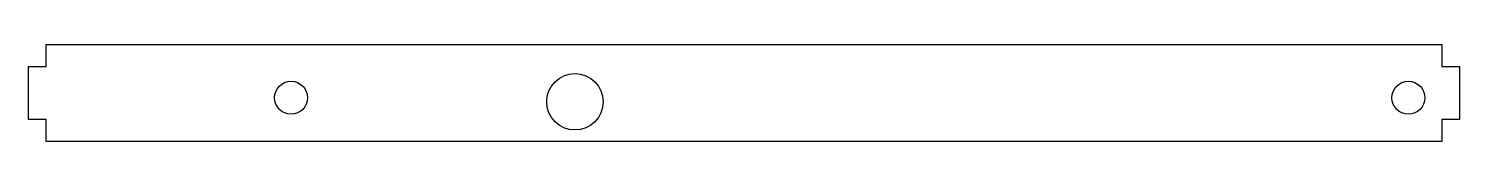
# Model space of a CAD drawing. Header units: millimetres. Extents: x -5 to 198, y -10 to 4.
import ezdxf

# ---------------------------------------------------------------- set-up
doc = ezdxf.new("R2010")
doc.units = ezdxf.units.MM
doc.layers.get('0').update_dxf_attribs({"linetype": 'CONTINUOUS'})

msp = doc.modelspace()

# ---------------------------------------------------------------- linework, layer by layer
msp.add_lwpolyline([(-5, 0.5), (-2.5, 0.5), (-2.5, 3.62), (195.46, 3.62), (195.46, 0.5), (197.96, 0.5), (197.96, -7), (195.46, -7), (195.46, -10.13), (-2.5, -10.13), (-2.5, -7), (-5, -7)], close=True)
for centre, radius in [((32.23, -3.93), 2.34), ((72.5, -4.5), 4), ((190.73, -3.93), 2.34)]:
    msp.add_circle(centre, radius)

doc.saveas('drawing.dxf')
